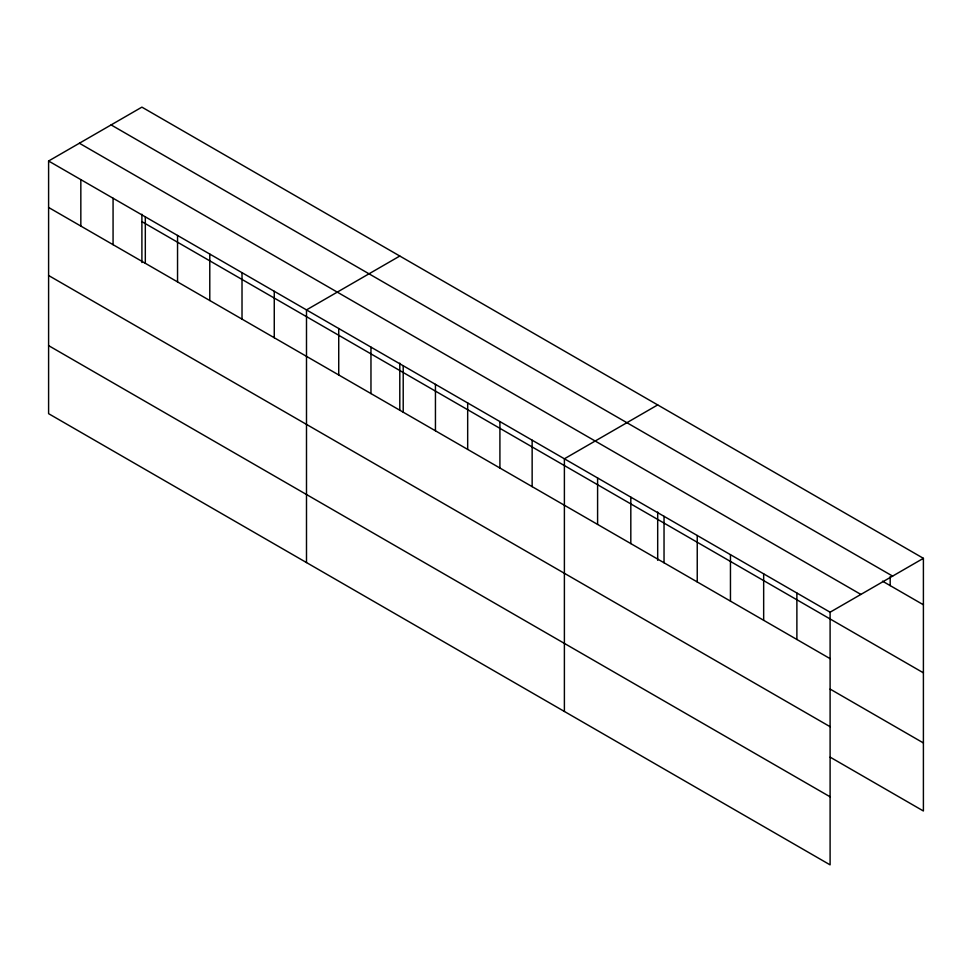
<?xml version="1.0" encoding="UTF-8"?>
<svg xmlns="http://www.w3.org/2000/svg" width="972" height="972" viewBox="0 0 972 972"><rect width="100%" height="100%" fill="white"/><g stroke="black" fill="none" stroke-linecap="round" stroke-linejoin="round"><path stroke-width="1.46" d="M48.6 161.012L830.1 612.202L830.1 864.861L48.6 413.671L48.6 161.012L141.9 107.139L923.4 558.329L923.4 810.988L830.149 757.152M399.796 256.037L306.496 309.898L306.496 562.557M657.692 404.923L564.392 458.796L564.392 711.455M830.1 612.202L923.4 558.329M111.112 124.914L892.612 576.104M882.527 581.183L923.4 604.778M79.388 143.236L860.888 594.427M141.9 221.64L923.4 672.831M48.6 207.461L830.1 658.652M830.149 689.099L923.4 742.948M48.6 275.501L830.1 726.704M48.6 345.619L830.1 796.809M890.182 576.615L890.182 585.606M796.882 593.029L796.882 639.479M763.664 573.845L763.664 620.294M730.458 554.672L730.458 601.121M697.24 535.499L697.24 581.949M664.034 516.326L664.034 562.776M657.692 512.025L657.692 560.322M630.816 497.142L630.816 543.591M597.598 477.969L597.598 524.418M532.146 440.182L532.146 486.632M499.912 421.569L499.912 468.018M467.678 402.955L467.678 449.404M435.444 384.353L435.444 430.803M403.21 365.739L403.21 412.189M399.796 363.139L399.796 409.965M370.964 347.125L370.964 393.575M338.73 328.512L338.73 374.961M274.262 291.296L274.262 337.746M242.016 272.682L242.016 319.132M209.782 254.069L209.782 300.518M177.548 235.455L177.548 281.904M145.314 216.841L145.314 263.291M141.9 214.241L141.9 262.537M113.068 198.227L113.068 244.677M80.834 179.626L80.834 226.075"/></g></svg>
